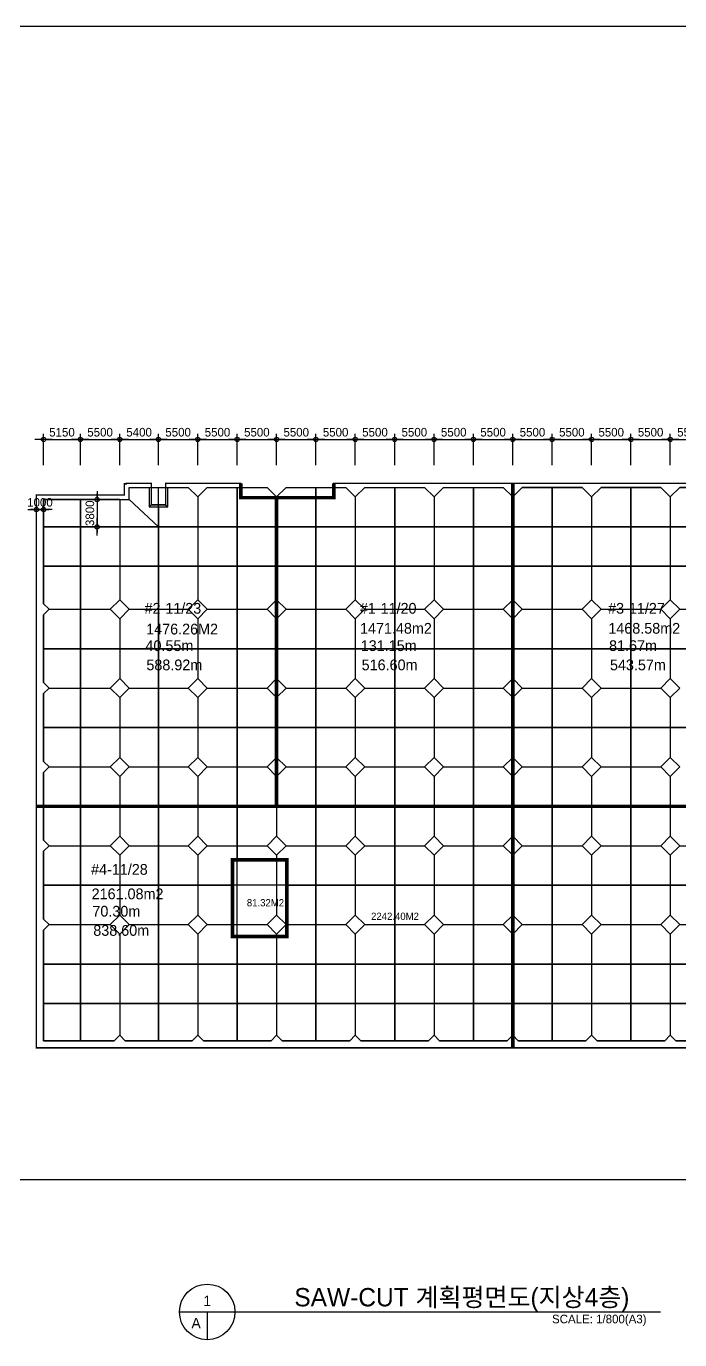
# Model space of a CAD drawing. Header units: millimetres. Extents: x -869187 to 1405794, y -1345622 to 197746.
# Drawn here: x 102765 to 194054, y -907139 to -723854 of the extents above; entities that cross this region are included whole.
import ezdxf
from ezdxf.enums import TextEntityAlignment as Align

# ---------------------------------------------------------------- set-up
doc = ezdxf.new("R2010")
doc.units = ezdxf.units.MM
doc.header["$LTSCALE"] = 1000
doc.header["$MEASUREMENT"] = 0
doc.header["$PDSIZE"] = -10
doc.layers.get('0').update_dxf_attribs({"linetype": 'CONTINUOUS'})
doc.layers.get('Defpoints').update_dxf_attribs({"color": 171, "linetype": 'CONTINUOUS'})
for name, color, linetype in [('NDIM', 7, 'CONTINUOUS'), ('SAW-CUT', 6, 'CONTINUOUS'), ('SYM', 7, 'CONTINUOUS'), ('TEXT', 3, 'CONTINUOUS')]:
    doc.layers.add(name, color=color, linetype=linetype)
doc.styles.add('CGS', font='cgse', dxfattribs={"bigfont": 'cgs'})
doc.styles.add('나눔바른고딕', font='')
doc.styles.get('나눔바른고딕').set_extended_font_data('나눔바른고딕')
doc.dimstyles.new('NDIM 1200', dxfattribs={"dimscale": 500, "dimtxt": 3, "dimasz": 1, "dimexe": 2, "dimexo": 2, "dimgap": 1, "dimtad": 1, "dimdec": 0, "dimdsep": 46, "dimtxsty": 'CGS', "dimblk": 'DOT0', "dimcen": 1, "dimdle": 8, "dimclrd": 2, "dimclre": 2, "dimclrt": 2, "dimadec": 0, "dimazin": 0, "dimtfac": 1, "dimtdec": 0, "dimtix": 1, "dimtmove": 2, "dimatfit": 3, "dimldrblk": 'DOT0', "dimfxl": 1, "dimtolj": 1, "dimtzin": 0, "dimlwd": -1, "dimlwe": -1, "dimarcsym": 0})

# ---------------------------------------------------------------- blocks, each defined once
blk = doc.blocks.new('DOT0')
blk.add_line((-3, 0), (3, 0))
at = {"color": 6}
blk.add_circle((0, 0), 0.75, dxfattribs=at)
blk = doc.blocks.new('*D24')
at = {"layer": 'Defpoints', "color": 0, "ltscale": 0.4, "transparency": 16777216}
for p in [(110330, -781509), (105180, -785909), (110330, -785909)]:
    blk.add_point(p, dxfattribs=at)
at = {"layer": 'NDIM', "ltscale": 0.4, "transparency": 16777216}
for p, q in [((105180, -785109), (105180, -780709)), ((110330, -785109), (110330, -780709)), ((105580, -781509), (109930, -781509))]:
    blk.add_line(p, q, dxfattribs=at)
at = {"layer": 'NDIM', "ltscale": 0.4, "transparency": 16777216, "xscale": 400, "yscale": 400, "zscale": 400, "rotation": 180}
blk.add_blockref('DOT0', (105180, -781509), dxfattribs=at)
at = {"layer": 'NDIM', "ltscale": 0.4, "transparency": 16777216, "xscale": 400, "yscale": 400, "zscale": 400}
blk.add_blockref('DOT0', (110330, -781509), dxfattribs=at)
at = {"layer": 'NDIM', "ltscale": 0.4, "transparency": 16777216, "insert": (107755, -780509), "char_height": 1200, "attachment_point": 5, "style": 'CGS'}
blk.add_mtext('\\A1;5150', dxfattribs=at)
blk = doc.blocks.new('*D25')
at = {"layer": 'Defpoints', "color": 0, "ltscale": 0.4, "transparency": 16777216}
for p in [(115830, -781509), (110330, -785909), (115830, -785909)]:
    blk.add_point(p, dxfattribs=at)
at = {"layer": 'NDIM', "ltscale": 0.4, "transparency": 16777216}
for p, q in [((110330, -785109), (110330, -780709)), ((115830, -785109), (115830, -780709)), ((110730, -781509), (115430, -781509))]:
    blk.add_line(p, q, dxfattribs=at)
at = {"layer": 'NDIM', "ltscale": 0.4, "transparency": 16777216, "xscale": 400, "yscale": 400, "zscale": 400, "rotation": 180}
blk.add_blockref('DOT0', (110330, -781509), dxfattribs=at)
at = {"layer": 'NDIM', "ltscale": 0.4, "transparency": 16777216, "xscale": 400, "yscale": 400, "zscale": 400}
blk.add_blockref('DOT0', (115830, -781509), dxfattribs=at)
at = {"layer": 'NDIM', "ltscale": 0.4, "transparency": 16777216, "insert": (113080, -780509), "char_height": 1200, "attachment_point": 5, "style": 'CGS'}
blk.add_mtext('\\A1;5500', dxfattribs=at)
blk = doc.blocks.new('*D26')
at = {"layer": 'Defpoints', "color": 0, "ltscale": 0.4, "transparency": 16777216}
for p in [(126730, -781509), (121230, -785909), (126730, -785909)]:
    blk.add_point(p, dxfattribs=at)
at = {"layer": 'NDIM', "ltscale": 0.4, "transparency": 16777216}
for p, q in [((121230, -785109), (121230, -780709)), ((126730, -785109), (126730, -780709)), ((121630, -781509), (126330, -781509))]:
    blk.add_line(p, q, dxfattribs=at)
at = {"layer": 'NDIM', "ltscale": 0.4, "transparency": 16777216, "xscale": 400, "yscale": 400, "zscale": 400, "rotation": 180}
blk.add_blockref('DOT0', (121230, -781509), dxfattribs=at)
at = {"layer": 'NDIM', "ltscale": 0.4, "transparency": 16777216, "xscale": 400, "yscale": 400, "zscale": 400}
blk.add_blockref('DOT0', (126730, -781509), dxfattribs=at)
at = {"layer": 'NDIM', "ltscale": 0.4, "transparency": 16777216, "insert": (123980, -780509), "char_height": 1200, "attachment_point": 5, "style": 'CGS'}
blk.add_mtext('\\A1;5500', dxfattribs=at)
blk = doc.blocks.new('*D27')
at = {"layer": 'Defpoints', "color": 0, "ltscale": 0.4, "transparency": 16777216}
for p in [(121230, -781509), (115830, -785909), (121230, -785909)]:
    blk.add_point(p, dxfattribs=at)
at = {"layer": 'NDIM', "ltscale": 0.4, "transparency": 16777216}
for p, q in [((115830, -785109), (115830, -780709)), ((121230, -785109), (121230, -780709)), ((116230, -781509), (120830, -781509))]:
    blk.add_line(p, q, dxfattribs=at)
at = {"layer": 'NDIM', "ltscale": 0.4, "transparency": 16777216, "xscale": 400, "yscale": 400, "zscale": 400, "rotation": 180}
blk.add_blockref('DOT0', (115830, -781509), dxfattribs=at)
at = {"layer": 'NDIM', "ltscale": 0.4, "transparency": 16777216, "xscale": 400, "yscale": 400, "zscale": 400}
blk.add_blockref('DOT0', (121230, -781509), dxfattribs=at)
at = {"layer": 'NDIM', "ltscale": 0.4, "transparency": 16777216, "insert": (118530, -780509), "char_height": 1200, "attachment_point": 5, "style": 'CGS'}
blk.add_mtext('\\A1;5400', dxfattribs=at)
blk = doc.blocks.new('*D28')
at = {"layer": 'Defpoints', "color": 0, "ltscale": 0.4, "transparency": 16777216}
for p in [(132230, -781509), (126730, -785909), (132230, -785909)]:
    blk.add_point(p, dxfattribs=at)
at = {"layer": 'NDIM', "ltscale": 0.4, "transparency": 16777216}
for p, q in [((126730, -785109), (126730, -780709)), ((132230, -785109), (132230, -780709)), ((127130, -781509), (131830, -781509))]:
    blk.add_line(p, q, dxfattribs=at)
at = {"layer": 'NDIM', "ltscale": 0.4, "transparency": 16777216, "xscale": 400, "yscale": 400, "zscale": 400, "rotation": 180}
blk.add_blockref('DOT0', (126730, -781509), dxfattribs=at)
at = {"layer": 'NDIM', "ltscale": 0.4, "transparency": 16777216, "xscale": 400, "yscale": 400, "zscale": 400}
blk.add_blockref('DOT0', (132230, -781509), dxfattribs=at)
at = {"layer": 'NDIM', "ltscale": 0.4, "transparency": 16777216, "insert": (129480, -780509), "char_height": 1200, "attachment_point": 5, "style": 'CGS'}
blk.add_mtext('\\A1;5500', dxfattribs=at)
blk = doc.blocks.new('*D29')
at = {"layer": 'Defpoints', "color": 0, "ltscale": 0.4, "transparency": 16777216}
for p in [(137730, -781509), (132230, -785909), (137730, -785909)]:
    blk.add_point(p, dxfattribs=at)
at = {"layer": 'NDIM', "ltscale": 0.4, "transparency": 16777216}
for p, q in [((132230, -785109), (132230, -780709)), ((137730, -785109), (137730, -780709)), ((132630, -781509), (137330, -781509))]:
    blk.add_line(p, q, dxfattribs=at)
at = {"layer": 'NDIM', "ltscale": 0.4, "transparency": 16777216, "xscale": 400, "yscale": 400, "zscale": 400, "rotation": 180}
blk.add_blockref('DOT0', (132230, -781509), dxfattribs=at)
at = {"layer": 'NDIM', "ltscale": 0.4, "transparency": 16777216, "xscale": 400, "yscale": 400, "zscale": 400}
blk.add_blockref('DOT0', (137730, -781509), dxfattribs=at)
at = {"layer": 'NDIM', "ltscale": 0.4, "transparency": 16777216, "insert": (134980, -780509), "char_height": 1200, "attachment_point": 5, "style": 'CGS'}
blk.add_mtext('\\A1;5500', dxfattribs=at)
blk = doc.blocks.new('*D30')
at = {"layer": 'Defpoints', "color": 0, "ltscale": 0.4, "transparency": 16777216}
for p in [(143230, -781509), (137730, -785909), (143230, -785909)]:
    blk.add_point(p, dxfattribs=at)
at = {"layer": 'NDIM', "ltscale": 0.4, "transparency": 16777216}
for p, q in [((137730, -785109), (137730, -780709)), ((143230, -785109), (143230, -780709)), ((138130, -781509), (142830, -781509))]:
    blk.add_line(p, q, dxfattribs=at)
at = {"layer": 'NDIM', "ltscale": 0.4, "transparency": 16777216, "xscale": 400, "yscale": 400, "zscale": 400, "rotation": 180}
blk.add_blockref('DOT0', (137730, -781509), dxfattribs=at)
at = {"layer": 'NDIM', "ltscale": 0.4, "transparency": 16777216, "xscale": 400, "yscale": 400, "zscale": 400}
blk.add_blockref('DOT0', (143230, -781509), dxfattribs=at)
at = {"layer": 'NDIM', "ltscale": 0.4, "transparency": 16777216, "insert": (140480, -780509), "char_height": 1200, "attachment_point": 5, "style": 'CGS'}
blk.add_mtext('\\A1;5500', dxfattribs=at)
blk = doc.blocks.new('*D31')
at = {"layer": 'Defpoints', "color": 0, "ltscale": 0.4, "transparency": 16777216}
for p in [(148730, -781509), (143230, -785909), (148730, -785909)]:
    blk.add_point(p, dxfattribs=at)
at = {"layer": 'NDIM', "ltscale": 0.4, "transparency": 16777216}
for p, q in [((143230, -785109), (143230, -780709)), ((148730, -785109), (148730, -780709)), ((143630, -781509), (148330, -781509))]:
    blk.add_line(p, q, dxfattribs=at)
at = {"layer": 'NDIM', "ltscale": 0.4, "transparency": 16777216, "xscale": 400, "yscale": 400, "zscale": 400, "rotation": 180}
blk.add_blockref('DOT0', (143230, -781509), dxfattribs=at)
at = {"layer": 'NDIM', "ltscale": 0.4, "transparency": 16777216, "xscale": 400, "yscale": 400, "zscale": 400}
blk.add_blockref('DOT0', (148730, -781509), dxfattribs=at)
at = {"layer": 'NDIM', "ltscale": 0.4, "transparency": 16777216, "insert": (145980, -780509), "char_height": 1200, "attachment_point": 5, "style": 'CGS'}
blk.add_mtext('\\A1;5500', dxfattribs=at)
blk = doc.blocks.new('*D32')
at = {"layer": 'Defpoints', "color": 0, "ltscale": 0.4, "transparency": 16777216}
for p in [(154230, -781509), (148730, -785909), (154230, -785909)]:
    blk.add_point(p, dxfattribs=at)
at = {"layer": 'NDIM', "ltscale": 0.4, "transparency": 16777216}
for p, q in [((148730, -785109), (148730, -780709)), ((154230, -785109), (154230, -780709)), ((149130, -781509), (153830, -781509))]:
    blk.add_line(p, q, dxfattribs=at)
at = {"layer": 'NDIM', "ltscale": 0.4, "transparency": 16777216, "xscale": 400, "yscale": 400, "zscale": 400, "rotation": 180}
blk.add_blockref('DOT0', (148730, -781509), dxfattribs=at)
at = {"layer": 'NDIM', "ltscale": 0.4, "transparency": 16777216, "xscale": 400, "yscale": 400, "zscale": 400}
blk.add_blockref('DOT0', (154230, -781509), dxfattribs=at)
at = {"layer": 'NDIM', "ltscale": 0.4, "transparency": 16777216, "insert": (151480, -780509), "char_height": 1200, "attachment_point": 5, "style": 'CGS'}
blk.add_mtext('\\A1;5500', dxfattribs=at)
blk = doc.blocks.new('*D33')
at = {"layer": 'Defpoints', "color": 0, "ltscale": 0.4, "transparency": 16777216}
for p in [(159730, -781509), (154230, -785909), (159730, -785909)]:
    blk.add_point(p, dxfattribs=at)
at = {"layer": 'NDIM', "ltscale": 0.4, "transparency": 16777216}
for p, q in [((154230, -785109), (154230, -780709)), ((159730, -785109), (159730, -780709)), ((154630, -781509), (159330, -781509))]:
    blk.add_line(p, q, dxfattribs=at)
at = {"layer": 'NDIM', "ltscale": 0.4, "transparency": 16777216, "xscale": 400, "yscale": 400, "zscale": 400, "rotation": 180}
blk.add_blockref('DOT0', (154230, -781509), dxfattribs=at)
at = {"layer": 'NDIM', "ltscale": 0.4, "transparency": 16777216, "xscale": 400, "yscale": 400, "zscale": 400}
blk.add_blockref('DOT0', (159730, -781509), dxfattribs=at)
at = {"layer": 'NDIM', "ltscale": 0.4, "transparency": 16777216, "insert": (156980, -780509), "char_height": 1200, "attachment_point": 5, "style": 'CGS'}
blk.add_mtext('\\A1;5500', dxfattribs=at)
blk = doc.blocks.new('*D34')
at = {"layer": 'Defpoints', "color": 0, "ltscale": 0.4, "transparency": 16777216}
for p in [(165230, -781509), (159730, -785909), (165230, -785909)]:
    blk.add_point(p, dxfattribs=at)
at = {"layer": 'NDIM', "ltscale": 0.4, "transparency": 16777216}
for p, q in [((159730, -785109), (159730, -780709)), ((165230, -785109), (165230, -780709)), ((160130, -781509), (164830, -781509))]:
    blk.add_line(p, q, dxfattribs=at)
at = {"layer": 'NDIM', "ltscale": 0.4, "transparency": 16777216, "xscale": 400, "yscale": 400, "zscale": 400, "rotation": 180}
blk.add_blockref('DOT0', (159730, -781509), dxfattribs=at)
at = {"layer": 'NDIM', "ltscale": 0.4, "transparency": 16777216, "xscale": 400, "yscale": 400, "zscale": 400}
blk.add_blockref('DOT0', (165230, -781509), dxfattribs=at)
at = {"layer": 'NDIM', "ltscale": 0.4, "transparency": 16777216, "insert": (162480, -780509), "char_height": 1200, "attachment_point": 5, "style": 'CGS'}
blk.add_mtext('\\A1;5500', dxfattribs=at)
blk = doc.blocks.new('*D35')
at = {"layer": 'Defpoints', "color": 0, "ltscale": 0.4, "transparency": 16777216}
for p in [(170730, -781509), (165230, -785909), (170730, -785909)]:
    blk.add_point(p, dxfattribs=at)
at = {"layer": 'NDIM', "ltscale": 0.4, "transparency": 16777216}
for p, q in [((165230, -785109), (165230, -780709)), ((170730, -785109), (170730, -780709)), ((165630, -781509), (170330, -781509))]:
    blk.add_line(p, q, dxfattribs=at)
at = {"layer": 'NDIM', "ltscale": 0.4, "transparency": 16777216, "xscale": 400, "yscale": 400, "zscale": 400, "rotation": 180}
blk.add_blockref('DOT0', (165230, -781509), dxfattribs=at)
at = {"layer": 'NDIM', "ltscale": 0.4, "transparency": 16777216, "xscale": 400, "yscale": 400, "zscale": 400}
blk.add_blockref('DOT0', (170730, -781509), dxfattribs=at)
at = {"layer": 'NDIM', "ltscale": 0.4, "transparency": 16777216, "insert": (167980, -780509), "char_height": 1200, "attachment_point": 5, "style": 'CGS'}
blk.add_mtext('\\A1;5500', dxfattribs=at)
blk = doc.blocks.new('*D36')
at = {"layer": 'Defpoints', "color": 0, "ltscale": 0.4, "transparency": 16777216}
for p in [(176230, -781509), (170730, -785909), (176230, -785909)]:
    blk.add_point(p, dxfattribs=at)
at = {"layer": 'NDIM', "ltscale": 0.4, "transparency": 16777216}
for p, q in [((170730, -785109), (170730, -780709)), ((176230, -785109), (176230, -780709)), ((171130, -781509), (175830, -781509))]:
    blk.add_line(p, q, dxfattribs=at)
at = {"layer": 'NDIM', "ltscale": 0.4, "transparency": 16777216, "xscale": 400, "yscale": 400, "zscale": 400, "rotation": 180}
blk.add_blockref('DOT0', (170730, -781509), dxfattribs=at)
at = {"layer": 'NDIM', "ltscale": 0.4, "transparency": 16777216, "xscale": 400, "yscale": 400, "zscale": 400}
blk.add_blockref('DOT0', (176230, -781509), dxfattribs=at)
at = {"layer": 'NDIM', "ltscale": 0.4, "transparency": 16777216, "insert": (173480, -780509), "char_height": 1200, "attachment_point": 5, "style": 'CGS'}
blk.add_mtext('\\A1;5500', dxfattribs=at)
blk = doc.blocks.new('*D37')
at = {"layer": 'Defpoints', "color": 0, "ltscale": 0.4, "transparency": 16777216}
for p in [(181730, -781509), (176230, -785909), (181730, -785909)]:
    blk.add_point(p, dxfattribs=at)
at = {"layer": 'NDIM', "ltscale": 0.4, "transparency": 16777216}
for p, q in [((176230, -785109), (176230, -780709)), ((181730, -785109), (181730, -780709)), ((176630, -781509), (181330, -781509))]:
    blk.add_line(p, q, dxfattribs=at)
at = {"layer": 'NDIM', "ltscale": 0.4, "transparency": 16777216, "xscale": 400, "yscale": 400, "zscale": 400, "rotation": 180}
blk.add_blockref('DOT0', (176230, -781509), dxfattribs=at)
at = {"layer": 'NDIM', "ltscale": 0.4, "transparency": 16777216, "xscale": 400, "yscale": 400, "zscale": 400}
blk.add_blockref('DOT0', (181730, -781509), dxfattribs=at)
at = {"layer": 'NDIM', "ltscale": 0.4, "transparency": 16777216, "insert": (178980, -780509), "char_height": 1200, "attachment_point": 5, "style": 'CGS'}
blk.add_mtext('\\A1;5500', dxfattribs=at)
blk = doc.blocks.new('*D38')
at = {"layer": 'Defpoints', "color": 0, "ltscale": 0.4, "transparency": 16777216}
for p in [(187230, -781509), (181730, -785909), (187230, -785909)]:
    blk.add_point(p, dxfattribs=at)
at = {"layer": 'NDIM', "ltscale": 0.4, "transparency": 16777216}
for p, q in [((181730, -785109), (181730, -780709)), ((187230, -785109), (187230, -780709)), ((182130, -781509), (186830, -781509))]:
    blk.add_line(p, q, dxfattribs=at)
at = {"layer": 'NDIM', "ltscale": 0.4, "transparency": 16777216, "xscale": 400, "yscale": 400, "zscale": 400, "rotation": 180}
blk.add_blockref('DOT0', (181730, -781509), dxfattribs=at)
at = {"layer": 'NDIM', "ltscale": 0.4, "transparency": 16777216, "xscale": 400, "yscale": 400, "zscale": 400}
blk.add_blockref('DOT0', (187230, -781509), dxfattribs=at)
at = {"layer": 'NDIM', "ltscale": 0.4, "transparency": 16777216, "insert": (184480, -780509), "char_height": 1200, "attachment_point": 5, "style": 'CGS'}
blk.add_mtext('\\A1;5500', dxfattribs=at)
blk = doc.blocks.new('*D39')
at = {"layer": 'Defpoints', "color": 0, "ltscale": 0.4, "transparency": 16777216}
for p in [(192730, -781509), (187230, -785909), (192730, -785909)]:
    blk.add_point(p, dxfattribs=at)
at = {"layer": 'NDIM', "ltscale": 0.4, "transparency": 16777216}
for p, q in [((187230, -785109), (187230, -780709)), ((192730, -785109), (192730, -780709)), ((187630, -781509), (192330, -781509))]:
    blk.add_line(p, q, dxfattribs=at)
at = {"layer": 'NDIM', "ltscale": 0.4, "transparency": 16777216, "xscale": 400, "yscale": 400, "zscale": 400, "rotation": 180}
blk.add_blockref('DOT0', (187230, -781509), dxfattribs=at)
at = {"layer": 'NDIM', "ltscale": 0.4, "transparency": 16777216, "xscale": 400, "yscale": 400, "zscale": 400}
blk.add_blockref('DOT0', (192730, -781509), dxfattribs=at)
at = {"layer": 'NDIM', "ltscale": 0.4, "transparency": 16777216, "insert": (189980, -780509), "char_height": 1200, "attachment_point": 5, "style": 'CGS'}
blk.add_mtext('\\A1;5500', dxfattribs=at)
blk = doc.blocks.new('*D40')
at = {"layer": 'Defpoints', "color": 0, "ltscale": 0.4, "transparency": 16777216}
for p in [(198230, -781509), (192730, -785909), (198230, -785909)]:
    blk.add_point(p, dxfattribs=at)
at = {"layer": 'NDIM', "ltscale": 0.4, "transparency": 16777216}
for p, q in [((192730, -785109), (192730, -780709)), ((198230, -785109), (198230, -780709)), ((193130, -781509), (197830, -781509))]:
    blk.add_line(p, q, dxfattribs=at)
at = {"layer": 'NDIM', "ltscale": 0.4, "transparency": 16777216, "xscale": 400, "yscale": 400, "zscale": 400, "rotation": 180}
blk.add_blockref('DOT0', (192730, -781509), dxfattribs=at)
at = {"layer": 'NDIM', "ltscale": 0.4, "transparency": 16777216, "xscale": 400, "yscale": 400, "zscale": 400}
blk.add_blockref('DOT0', (198230, -781509), dxfattribs=at)
at = {"layer": 'NDIM', "ltscale": 0.4, "transparency": 16777216, "insert": (195480, -780509), "char_height": 1200, "attachment_point": 5, "style": 'CGS'}
blk.add_mtext('\\A1;5500', dxfattribs=at)
blk = doc.blocks.new('*D324')
at = {"layer": 'Defpoints', "color": 0, "ltscale": 0.4, "transparency": 16777216}
for p in [(105180, -791292), (104180, -792892), (105180, -792892)]:
    blk.add_point(p, dxfattribs=at)
at = {"layer": 'NDIM', "ltscale": 0.4, "transparency": 16777216}
for p, q in [((103780, -791292), (103380, -791292)), ((104180, -792092), (104180, -790492)), ((104180, -791292), (105180, -791292)), ((105180, -792092), (105180, -790492)), ((105580, -791292), (105980, -791292))]:
    blk.add_line(p, q, dxfattribs=at)
at = {"layer": 'NDIM', "ltscale": 0.4, "transparency": 16777216, "xscale": 400, "yscale": 400, "zscale": 400}
blk.add_blockref('DOT0', (104180, -791292), dxfattribs=at)
at = {"layer": 'NDIM', "ltscale": 0.4, "transparency": 16777216, "xscale": 400, "yscale": 400, "zscale": 400, "rotation": 180}
blk.add_blockref('DOT0', (105180, -791292), dxfattribs=at)
at = {"layer": 'NDIM', "ltscale": 0.4, "transparency": 16777216, "insert": (104680, -790292), "char_height": 1200, "attachment_point": 5, "style": 'CGS'}
blk.add_mtext('\\A1;1000', dxfattribs=at)
blk = doc.blocks.new('*D349')
at = {"layer": 'Defpoints', "color": 0, "ltscale": 0.4, "transparency": 16777216}
for p in [(114261, -789909), (112661, -793709), (114261, -793709)]:
    blk.add_point(p, dxfattribs=at)
at = {"layer": 'NDIM', "ltscale": 0.4, "transparency": 16777216}
for p, q in [((113461, -789909), (111861, -789909)), ((112661, -789509), (112661, -789109)), ((112661, -789909), (112661, -793709)), ((113461, -793709), (111861, -793709)), ((112661, -794109), (112661, -794509))]:
    blk.add_line(p, q, dxfattribs=at)
at = {"layer": 'NDIM', "ltscale": 0.4, "transparency": 16777216, "xscale": 400, "yscale": 400, "zscale": 400}
for p, rotation in [((112661, -789909), 270), ((112661, -793709), 90)]:
    blk.add_blockref('DOT0', p, dxfattribs=dict(at, rotation=rotation))
at = {"layer": 'NDIM', "ltscale": 0.4, "transparency": 16777216, "insert": (111661, -791809), "char_height": 1200, "attachment_point": 5, "rotation": 90, "style": 'CGS'}
blk.add_mtext('\\A1;3800', dxfattribs=at)

msp = doc.modelspace()

# ---------------------------------------------------------------- linework, layer by layer
at = {"color": 2, "ltscale": 10000, "const_width": 200}
for points in [[(104180.1, -789259.5), (104180.1, -832709.5), (137730.1, -832709.5), (137730.1, -789634.5), (132730.1, -789634.5), (132730.1, -787634.5), (122230.1, -787634.5), (122230.1, -790634.5), (120230.1, -790634.5), (120230.1, -787634.5), (116742.6, -787634.5), (116742.6, -787709.5), (116480.1, -787709.5), (116480.1, -789259.5), (104180.1, -789259.5)], [(137730.1, -789634.5), (137730.1, -832709.5), (170730.1, -832709.5), (170730.1, -787634.5), (145730.1, -787634.5), (145730.1, -789634.5), (137730.1, -789634.5), (137730.1, -789634.5)], [(203730.1, -787634.5), (203730.1, -818509.5), (201930.1, -818509.5), (201930.1, -829009.5), (203730.1, -829009.5), (203730.1, -832709.5), (170730.1, -832709.5), (170730.1, -787634.5), (203730.1, -787634.5)], [(104180.1, -832709.5), (104180.1, -866409.5), (170730.1, -866409.5), (170730.1, -832719.4), (104180.1, -832709.5)], [(170730.1, -832719.4), (170730.1, -866409.5), (225730.1, -866409.5), (225730.1, -832709.5), (170730.1, -832719.4), (170730.1, -866409.5)], [(131580.1, -840159.5), (131580.1, -850859.5), (139180.1, -850859.5), (139180.1, -840159.5), (131580.1, -840159.5)]]:
    msp.add_lwpolyline(points, dxfattribs=at)
at = {"color": 1, "ltscale": 10000, "const_width": 500}
for points in [[(137730.1, -789634.5), (132730.1, -789634.5), (132730.1, -787634.5)], [(137730.1, -789634.5), (137730.1, -832709.5), (170730.1, -832709.5), (170730.1, -787634.5)], [(137730.1, -789634.5), (145730.1, -789634.5), (145730.1, -787634.5)], [(170730.1, -832709.5), (203730.1, -832709.5), (203730.1, -829009.5), (201930.1, -829009.5), (201930.1, -818509.5), (203730.1, -818509.5), (203730.1, -816509.5), (203730.1, -787634.5)], [(137730.1, -832709.5), (104180.1, -832709.5)], [(170730.1, -832709.5), (170730.1, -866409.5)], [(131580.1, -840159.5), (131580.1, -850859.5), (139180.1, -850859.5), (139180.1, -840159.5), (131580.1, -840159.5)]]:
    msp.add_lwpolyline(points, dxfattribs=at)
at = {"color": 114, "ltscale": 10000, "true_color": 0x139b48}
for points in [[(105180.1, -832709.5), (105180.1, -827983.7), (105954.4, -827209.5), (105180.1, -826435.2), (105180.1, -816983.7), (105954.4, -816209.5), (105180.1, -815435.2), (105180.1, -805983.7), (105954.4, -805209.5), (105180.1, -804435.2), (105180.1, -789909.5), (117154.4, -789909.5), (117154.4, -788209.5), (119930.1, -788209.5), (119930.1, -790934.5), (122530.1, -790934.5), (122530.1, -788209.5), (125405.8, -788209.5), (126730.1, -789533.7), (128054.4, -788209.5), (136405.8, -788209.5), (137730.1, -789533.7), (137730.1, -803885.2), (136405.8, -805209.5), (137730.1, -806533.7), (137730.1, -814885.2), (136405.8, -816209.5), (137730.1, -817533.7), (137730.1, -825885.2), (136405.8, -827209.5), (137730.1, -828533.7), (137730.1, -832709.5)], [(110330.1, -789909.5), (110330.1, -832709.5)], [(115830.1, -789909.5), (115830.1, -803885.2)], [(117154.4, -789909.5), (121230.1, -793709.5)], [(126730.1, -789533.7), (126730.1, -803885.2)], [(132230.1, -788209.5), (132230.1, -832709.5)], [(137730.1, -789533.7), (139054.4, -788209.5), (147405.8, -788209.5), (148730.1, -789533.7), (150054.4, -788209.5), (158405.8, -788209.5), (159730.1, -789533.7), (161054.4, -788209.5), (169405.8, -788209.5), (170730.1, -789533.7)], [(143230.1, -788209.5), (143230.1, -832709.5)], [(148730.1, -789533.7), (148730.1, -803885.2)], [(154230.1, -788209.5), (154230.1, -832709.5)], [(159730.1, -789533.7), (159730.1, -803885.2)], [(165230.1, -788209.5), (165230.1, -832709.5)], [(203730.1, -789533.7), (202405.8, -788209.5), (194054.4, -788209.5), (192730.1, -789533.7), (191405.8, -788209.5), (183054.4, -788209.5), (181730.1, -789533.7), (180405.8, -788209.5), (172054.4, -788209.5), (170730.1, -789533.7), (170730.1, -803885.2), (172054.4, -805209.5), (170730.1, -806533.7), (170730.1, -814885.2), (172054.4, -816209.5), (170730.1, -817533.7), (170730.1, -825885.2), (172054.4, -827209.5), (170730.1, -828533.7), (170730.1, -832709.5)], [(176230.1, -788209.5), (176230.1, -832709.5)], [(181730.1, -789533.7), (181730.1, -803885.2)], [(187230.1, -788209.5), (187230.1, -832709.5)], [(192730.1, -789533.7), (192730.1, -803885.2)], [(120230.1, -790634.5), (119930.1, -790934.5)], [(121230.1, -790934.5), (121230.1, -832709.5)], [(122230.1, -790634.5), (122530.1, -790934.5)], [(105182, -793709.5), (137730.1, -793709.5)], [(137730.1, -793709.5), (170730.1, -793709.5)], [(170730.1, -793709.5), (203730.1, -793709.5)], [(105180.1, -799209.5), (137730.1, -799209.5)], [(137730.1, -799209.5), (170730.1, -799209.5)], [(170730.1, -799209.5), (203730.1, -799209.5)], [(115830.1, -803885.2), (114505.8, -805209.5), (115830.1, -806533.7), (117154.4, -805209.5), (115830.1, -803885.2)], [(126730.1, -803885.2), (125405.8, -805209.5), (126730.1, -806533.7), (128054.4, -805209.5), (126730.1, -803885.2)], [(137730.1, -803885.2), (139054.4, -805209.5), (137730.1, -806533.7)], [(148730.1, -803885.2), (147405.8, -805209.5), (148730.1, -806533.7), (150054.4, -805209.5), (148730.1, -803885.2)], [(159730.1, -803885.2), (158405.8, -805209.5), (159730.1, -806533.7), (161054.4, -805209.5), (159730.1, -803885.2)], [(170730.1, -803885.2), (169405.8, -805209.5), (170730.1, -806533.7)], [(181730.1, -803885.2), (180405.8, -805209.5), (181730.1, -806533.7), (183054.4, -805209.5), (181730.1, -803885.2)], [(192730.1, -803885.2), (191405.8, -805209.5), (192730.1, -806533.7), (194054.4, -805209.5), (192730.1, -803885.2)], [(105954.4, -805209.5), (114505.8, -805209.5)], [(117154.4, -805209.5), (125505.8, -805209.5)], [(128054.4, -805209.5), (136405.8, -805209.5)], [(139054.4, -805209.5), (147405.8, -805209.5)], [(150054.4, -805209.5), (158405.8, -805209.5)], [(161054.4, -805209.5), (169405.8, -805209.5)], [(172054.4, -805209.5), (180405.8, -805209.5)], [(183054.4, -805209.5), (191405.8, -805209.5)], [(194054.4, -805209.5), (202405.8, -805209.5)], [(115830.1, -806533.7), (115830.1, -814885.2)], [(126730.1, -806533.7), (126730.1, -814885.2)], [(148730.1, -806533.7), (148730.1, -814885.2)], [(159730.1, -806533.7), (159730.1, -814885.2)], [(181730.1, -806533.7), (181730.1, -814885.2)], [(192730.1, -806533.7), (192730.1, -814885.2)], [(105182, -810709.5), (137730.1, -810709.5)], [(137730.1, -810709.5), (170730.1, -810709.5)], [(170730.1, -810709.5), (203730.1, -810709.5)], [(115830.1, -814885.2), (114505.8, -816209.5), (115830.1, -817533.7), (117154.4, -816209.5), (115830.1, -814885.2)], [(126730.1, -814885.2), (125405.8, -816209.5), (126730.1, -817533.7), (128054.4, -816209.5), (126730.1, -814885.2)], [(137730.1, -814885.2), (139054.4, -816209.5), (137730.1, -817533.7)], [(148730.1, -814885.2), (147405.8, -816209.5), (148730.1, -817533.7), (150054.4, -816209.5), (148730.1, -814885.2)], [(159730.1, -814885.2), (158405.8, -816209.5), (159730.1, -817533.7), (161054.4, -816209.5), (159730.1, -814885.2)], [(170730.1, -814885.2), (169405.8, -816209.5), (170730.1, -817533.7)], [(181730.1, -814885.2), (180405.8, -816209.5), (181730.1, -817533.7), (183054.4, -816209.5), (181730.1, -814885.2)], [(192730.1, -814885.2), (191405.8, -816209.5), (192730.1, -817533.7), (194054.4, -816209.5), (192730.1, -814885.2)], [(105954.4, -816209.5), (114505.8, -816209.5)], [(117054.4, -816209.5), (125405.8, -816209.5)], [(128054.4, -816209.5), (136405.8, -816209.5)], [(139054.4, -816209.5), (147405.8, -816209.5)], [(150054.4, -816209.5), (158405.8, -816209.5)], [(161054.4, -816209.5), (169405.8, -816209.5)], [(172054.4, -816209.5), (180405.8, -816209.5)], [(183054.4, -816209.5), (191405.8, -816209.5)], [(115830.1, -817533.7), (115830.1, -825885.2)], [(126730.1, -817533.7), (126730.1, -825885.2)], [(148730.1, -817533.7), (148730.1, -825885.2)], [(159730.1, -817533.7), (159730.1, -825885.2)], [(181730.1, -817533.7), (181730.1, -825885.2)], [(192730.1, -817533.7), (192730.1, -825885.2)], [(105182, -821709.5), (137730.1, -821709.5)], [(137730.1, -821709.5), (170730.1, -821709.5)], [(170730.1, -821709.5), (201930.1, -821709.5)], [(115830.1, -825885.2), (114505.8, -827209.5), (115830.1, -828533.7), (117154.4, -827209.5), (115830.1, -825885.2)], [(126730.1, -825885.2), (125405.8, -827209.5), (126730.1, -828533.7), (128054.4, -827209.5), (126730.1, -825885.2)], [(137730.1, -825885.2), (139054.4, -827209.5), (137730.1, -828533.7)], [(148730.1, -825885.2), (147405.8, -827209.5), (148730.1, -828533.7), (150054.4, -827209.5), (148730.1, -825885.2)], [(159730.1, -825885.2), (158405.8, -827209.5), (159730.1, -828533.7), (161054.4, -827209.5), (159730.1, -825885.2)], [(170730.1, -825885.2), (169405.8, -827209.5), (170730.1, -828533.7)], [(181730.1, -825885.2), (180405.8, -827209.5), (181730.1, -828533.7), (183054.4, -827209.5), (181730.1, -825885.2)], [(192730.1, -825885.2), (191405.8, -827209.5), (192730.1, -828533.7), (194054.4, -827209.5), (192730.1, -825885.2)], [(105954.4, -827209.5), (114505.8, -827209.5)], [(117154.4, -827209.5), (125405.8, -827209.5)], [(128054.4, -827209.5), (136405.8, -827209.5)], [(139054.4, -827209.5), (147405.8, -827209.5)], [(150054.4, -827209.5), (158405.8, -827209.5)], [(161054.4, -827209.5), (169405.8, -827209.5)], [(172054.4, -827209.5), (180405.8, -827209.5)], [(183054.4, -827209.5), (191405.8, -827209.5)], [(115830.1, -828533.7), (115830.1, -832709.5)], [(126730.1, -828533.7), (126730.1, -832709.5)], [(148730.1, -828533.7), (148730.1, -832709.5)], [(159730.1, -828533.7), (159730.1, -832709.5)], [(181730.1, -828533.7), (181730.1, -832709.5)], [(192730.1, -828533.7), (192730.1, -832709.5)], [(170730.1, -864635.2), (169955.8, -865409.5), (160504.4, -865409.5), (159730.1, -864635.2), (158955.8, -865409.5), (149504.4, -865409.5), (148730.1, -864635.2), (147955.8, -865409.5), (138504.4, -865409.5), (137730.1, -864635.2), (136955.8, -865409.5), (127504.4, -865409.5), (126730.1, -864635.2), (125955.8, -865409.5), (116604.4, -865409.5), (115830.1, -864635.2), (115055.8, -865409.5), (105180.1, -865409.5), (105180.1, -849983.7), (105954.4, -849209.5), (105180.1, -848435.2), (105180.1, -838983.7), (105954.4, -838209.5), (105180.1, -837435.2), (105180.1, -832709.5), (170730.1, -832709.5)], [(110330.1, -832709.5), (110330.1, -865409.5)], [(115830.1, -832709.5), (115830.1, -836885.2)], [(121230.1, -832709.5), (121230.1, -865409.5)], [(126730.1, -832712.8), (126730.1, -836885.2)], [(132230.1, -832709.5), (132230.1, -840159.5)], [(137730.1, -832714.5), (137730.1, -836885.2)], [(143230.1, -832715.3), (143230.1, -865409.5)], [(148730.1, -832709.5), (148730.1, -836885.2)], [(154230.1, -832715.3), (154230.1, -865409.5)], [(159730.1, -832717.8), (159730.1, -836885.2)], [(165230.1, -832715.3), (165230.1, -865409.5)], [(225730.1, -864635.2), (224955.8, -865409.5), (215504.4, -865409.5), (214730.1, -864635.2), (213955.8, -865409.5), (204504.4, -865409.5), (203730.1, -864635.2), (202955.8, -865409.5), (193504.4, -865409.5), (192730.1, -864635.2), (191955.8, -865409.5), (182504.4, -865409.5), (181730.1, -864635.2), (180955.8, -865409.5), (171504.4, -865409.5), (170730.1, -864635.2), (170730.1, -850533.7), (172054.4, -849209.5), (170730.1, -847885.2), (170730.1, -839533.7), (172054.4, -838209.5), (170730.1, -836885.2), (170730.1, -832709.5), (225730.1, -832709.5)], [(176230.1, -832709.5), (176230.1, -865409.5)], [(181730.1, -832709.5), (181730.1, -836885.2)], [(187230.1, -832709.5), (187230.1, -865409.5)], [(192730.1, -832709.5), (192730.1, -836885.2)], [(115830.1, -836885.2), (114505.8, -838209.5), (115830.1, -839533.7), (117154.4, -838209.5), (115830.1, -836885.2)], [(126730.1, -836885.2), (125405.8, -838209.5), (126730.1, -839533.7), (128054.4, -838209.5), (126730.1, -836885.2)], [(137730.1, -836885.2), (136405.8, -838209.5), (137730.1, -839533.7), (139054.4, -838209.5), (137730.1, -836885.2)], [(148730.1, -836885.2), (147405.8, -838209.5), (148730.1, -839533.7), (150054.4, -838209.5), (148730.1, -836885.2)], [(159730.1, -836885.2), (158405.8, -838209.5), (159730.1, -839533.7), (161054.4, -838209.5), (159730.1, -836885.2)], [(170730.1, -836885.2), (169405.8, -838209.5), (170730.1, -839533.7)], [(181730.1, -836885.2), (180405.8, -838209.5), (181730.1, -839533.7), (183054.4, -838209.5), (181730.1, -836885.2)], [(192730.1, -836885.2), (191405.8, -838209.5), (192730.1, -839533.7), (194054.4, -838209.5), (192730.1, -836885.2)], [(105954.4, -838209.5), (114505.8, -838209.5)], [(117152.7, -838211.1), (125405.8, -838211.1)], [(128054.4, -838209.5), (136405.8, -838208.6)], [(139054.4, -838209.5), (147405.8, -838209.5)], [(150054.4, -838209.5), (158405.8, -838209.5)], [(161054.4, -838209.5), (169405.8, -838209.5)], [(172054.4, -838209.5), (180405.8, -838209.5)], [(183054.4, -838209.5), (191405.8, -838209.5)], [(194054.4, -838209.5), (202405.8, -838209.5)], [(115830.1, -839533.7), (115830.1, -847885.2)], [(126730.1, -839533.7), (126730.1, -847885.2)], [(137730.1, -839533.7), (137730.1, -840159.5)], [(148730.1, -839533.7), (148730.1, -847885.2)], [(159730.1, -839533.7), (159730.1, -847885.2)], [(181730.1, -839533.7), (181730.1, -847885.2)], [(192730.1, -839533.7), (192730.1, -847885.2)], [(105180.1, -843709.5), (131580.1, -843709.5)], [(139180.1, -843709.5), (170730.1, -843709.5)], [(170730.1, -843709.5), (225729.6, -843709.5)], [(115830.1, -847885.2), (114505.8, -849209.5), (115830.1, -850533.7), (117154.4, -849209.5), (115830.1, -847885.2)], [(126730.1, -847885.2), (125405.8, -849209.5), (126730.1, -850533.7), (128054.4, -849209.5), (126730.1, -847885.2)], [(148730.1, -847885.2), (147405.8, -849209.5), (148730.1, -850533.7), (150054.4, -849209.5), (148730.1, -847885.2)], [(159730.1, -847885.2), (158405.8, -849209.5), (159730.1, -850533.7), (161054.4, -849209.5), (159730.1, -847885.2)], [(170730.1, -847885.2), (169405.8, -849209.5), (170730.1, -850533.7)], [(181730.1, -847885.2), (180405.8, -849209.5), (181730.1, -850533.7), (183054.4, -849209.5), (181730.1, -847885.2)], [(192730.1, -847885.2), (191405.8, -849209.5), (192730.1, -850533.7), (194054.4, -849209.5), (192730.1, -847885.2)], [(105954.4, -849209.5), (114505.8, -849209.5)], [(117154.4, -849209.5), (125405.8, -849209.5)], [(128053.4, -849208.6), (131580.1, -849208.6)], [(139180.1, -849208.6), (147405.8, -849208.6)], [(150054.4, -849209.5), (158405.8, -849209.5)], [(161053.4, -849208.6), (169405.8, -849208.6)], [(172054.4, -849209.5), (180405.8, -849209.5)], [(183054.4, -849209.5), (191405.8, -849209.5)], [(194054.4, -849209.5), (202405.8, -849209.5)], [(115830.1, -850533.7), (115830.1, -864635.2)], [(126730.1, -850533.7), (126730.1, -864635.2)], [(132230.1, -850859.5), (132230.1, -865409.5)], [(137730.1, -850533.7), (137730.1, -864635.2)], [(148730.1, -850533.7), (148730.1, -864635.2)], [(159730.1, -850533.7), (159730.1, -864635.2)], [(181730.1, -850533.7), (181730.1, -864635.2)], [(192730.1, -850533.7), (192730.1, -864635.2)], [(105180.1, -854709.5), (170730.1, -854709.5)], [(170730.1, -854709.5), (225729.6, -854709.5)], [(105180.1, -860209.5), (170730.1, -860209.5)], [(170730.1, -860209.5), (225729.8, -860209.5)]]:
    msp.add_lwpolyline(points, dxfattribs=at)
at = {"color": 2, "ltscale": 10000}
msp.add_lwpolyline([(131580.1, -840159.5), (131580.1, -850859.5), (133580.1, -850859.5), (139180.1, -850859.5), (139180.1, -840159.5)], close=True, dxfattribs=at)
at = {"layer": 'Defpoints', "ltscale": 10000}
msp.add_lwpolyline([(292000, -884821.9), (8000, -884821.9), (8000, -723854.1), (292000, -723854.1)], close=True, dxfattribs=at)
at = {"layer": 'SAW-CUT', "ltscale": 10000}
for p, q in [((115830.1, -789909.5), (105180.1, -789909.5)), ((105180.1, -789909.5), (105180.1, -804435.2)), ((110330.1, -865409.5), (110330.1, -789909.5)), ((115830.1, -789909.5), (115830.1, -803885.2)), ((117154.4, -788209.5), (125405.8, -788209.5)), ((121230.1, -865409.5), (121230.1, -788209.5)), ((126730.1, -789533.7), (126730.1, -803885.2)), ((128054.4, -788209.5), (136405.8, -788209.5)), ((132230.1, -865409.5), (132230.1, -788209.5)), ((137730.1, -789533.7), (137730.1, -803885.2)), ((139054.4, -788209.5), (147405.8, -788209.5)), ((143230.1, -865409.5), (143230.1, -788209.5)), ((148730.1, -789533.7), (148730.1, -803885.2)), ((150054.4, -788209.5), (158405.8, -788209.5)), ((154230.1, -865409.5), (154230.1, -788209.5)), ((159730.1, -789533.7), (159730.1, -803885.2)), ((161054.4, -788209.5), (169405.8, -788209.5)), ((165230.1, -865409.5), (165230.1, -788209.5)), ((170730.1, -789533.7), (170730.1, -803885.2)), ((172054.4, -788209.5), (180405.8, -788209.5)), ((176230.1, -865409.5), (176230.1, -788209.5)), ((181730.1, -789533.7), (181730.1, -803885.2)), ((183054.4, -788209.5), (191405.8, -788209.5)), ((187230.1, -865409.5), (187230.1, -788209.5)), ((192730.1, -789533.7), (192730.1, -803885.2)), ((194054.4, -788209.5), (202405.8, -788209.5)), ((269630.1, -793709.5), (105180.1, -793709.5)), ((269630.1, -799209.5), (105180.1, -799209.5)), ((105180.1, -805983.7), (105180.1, -815435.2)), ((105954.4, -805209.5), (114505.8, -805209.5)), ((117154.4, -805209.5), (125405.8, -805209.5)), ((128054.4, -805209.5), (136405.8, -805209.5)), ((139054.4, -805209.5), (147405.8, -805209.5)), ((150054.4, -805209.5), (158405.8, -805209.5)), ((161054.4, -805209.5), (169405.8, -805209.5)), ((172054.4, -805209.5), (180405.8, -805209.5)), ((183054.4, -805209.5), (191405.8, -805209.5)), ((115830.1, -806533.7), (115830.1, -814885.2)), ((126730.1, -806533.7), (126730.1, -814885.2)), ((137730.1, -806533.7), (137730.1, -814885.2)), ((148730.1, -806533.7), (148730.1, -814885.2)), ((159730.1, -806533.7), (159730.1, -814885.2)), ((170730.1, -806533.7), (170730.1, -814885.2)), ((181730.1, -806533.7), (181730.1, -814885.2)), ((192730.1, -806533.7), (192730.1, -814885.2)), ((276255.1, -810709.5), (105180.1, -810709.5)), ((105180.1, -816983.7), (105180.1, -826435.2)), ((105954.4, -816209.5), (114505.8, -816209.5)), ((117154.4, -816209.5), (125405.8, -816209.5)), ((128054.4, -816209.5), (136405.8, -816209.5)), ((139054.4, -816209.5), (147405.8, -816209.5)), ((150054.4, -816209.5), (158405.8, -816209.5)), ((161054.4, -816209.5), (169405.8, -816209.5)), ((172054.4, -816209.5), (180405.8, -816209.5)), ((183054.4, -816209.5), (191405.8, -816209.5)), ((115830.1, -817533.7), (115830.1, -825885.2)), ((126730.1, -817533.7), (126730.1, -825885.2)), ((137730.1, -817533.7), (137730.1, -825885.2)), ((148730.1, -817533.7), (148730.1, -825885.2)), ((159730.1, -817533.7), (159730.1, -825885.2)), ((170730.1, -817533.7), (170730.1, -825885.2)), ((181730.1, -817533.7), (181730.1, -825885.2)), ((192730.1, -817533.7), (192730.1, -825885.2)), ((276255.1, -821709.5), (105180.1, -821709.5)), ((105180.1, -827983.7), (105180.1, -837435.2)), ((105954.4, -827209.5), (114505.8, -827209.5)), ((117154.4, -827209.5), (125405.8, -827209.5)), ((128054.4, -827209.5), (136405.8, -827209.5)), ((139054.4, -827209.5), (147405.8, -827209.5)), ((150054.4, -827209.5), (158405.8, -827209.5)), ((161054.4, -827209.5), (169405.8, -827209.5)), ((172054.4, -827209.5), (180405.8, -827209.5)), ((183054.4, -827209.5), (191405.8, -827209.5)), ((115830.1, -828533.7), (115830.1, -836885.2)), ((126730.1, -828533.7), (126730.1, -836885.2)), ((137730.1, -828533.7), (137730.1, -836885.2)), ((148730.1, -828533.7), (148730.1, -836885.2)), ((159730.1, -828533.7), (159730.1, -836885.2)), ((170730.1, -828533.7), (170730.1, -836885.2)), ((181730.1, -828533.7), (181730.1, -836885.2)), ((192730.1, -828533.7), (192730.1, -836885.2)), ((276255.1, -832709.5), (105180.1, -832709.5)), ((105180.1, -838983.7), (105180.1, -848435.2)), ((105954.4, -838209.5), (114505.8, -838209.5)), ((117154.4, -838209.5), (125405.8, -838209.5)), ((128054.4, -838209.5), (136405.8, -838209.5)), ((139054.4, -838209.5), (147405.8, -838209.5)), ((150054.4, -838209.5), (158405.8, -838209.5)), ((161054.4, -838209.5), (169405.8, -838209.5)), ((172054.4, -838209.5), (180405.8, -838209.5)), ((183054.4, -838209.5), (191405.8, -838209.5)), ((115830.1, -839533.7), (115830.1, -847885.2)), ((126730.1, -839533.7), (126730.1, -847885.2)), ((137730.1, -839533.7), (137730.1, -847885.2)), ((148730.1, -839533.7), (148730.1, -847885.2)), ((159730.1, -839533.7), (159730.1, -847885.2)), ((170730.1, -839533.7), (170730.1, -847885.2)), ((181730.1, -839533.7), (181730.1, -847885.2)), ((192730.1, -839533.7), (192730.1, -847885.2)), ((276255.1, -843709.5), (105180.1, -843709.5)), ((105180.1, -849983.7), (105180.1, -865409.5)), ((105954.4, -849209.5), (114505.8, -849209.5)), ((117154.4, -849209.5), (125405.8, -849209.5)), ((128054.4, -849209.5), (136405.8, -849209.5)), ((139054.4, -849209.5), (147405.8, -849209.5)), ((150054.4, -849209.5), (158405.8, -849209.5)), ((161054.4, -849209.5), (169405.8, -849209.5)), ((172054.4, -849209.5), (180405.8, -849209.5)), ((183054.4, -849209.5), (191405.8, -849209.5)), ((115830.1, -850533.7), (115830.1, -864635.2)), ((126730.1, -850533.7), (126730.1, -864635.2)), ((137730.1, -850533.7), (137730.1, -864635.2)), ((148730.1, -850533.7), (148730.1, -864635.2)), ((159730.1, -850533.7), (159730.1, -864635.2)), ((170730.1, -850533.7), (170730.1, -864635.2)), ((181730.1, -850533.7), (181730.1, -864635.2)), ((192730.1, -850533.7), (192730.1, -864635.2)), ((269630.1, -860209.5), (105180.1, -860209.5)), ((105180.1, -865409.5), (115055.8, -865409.5)), ((116604.4, -865409.5), (125955.8, -865409.5)), ((127504.4, -865409.5), (136955.8, -865409.5)), ((138504.4, -865409.5), (147955.8, -865409.5)), ((149504.4, -865409.5), (158955.8, -865409.5)), ((160504.4, -865409.5), (169955.8, -865409.5)), ((171504.4, -865409.5), (180955.8, -865409.5)), ((182504.4, -865409.5), (191955.8, -865409.5)), ((193504.4, -865409.5), (202955.8, -865409.5))]:
    msp.add_line(p, q, dxfattribs=at)
for points in [[(125405.8, -788209.5), (126730.1, -789533.7), (128054.4, -788209.5)], [(136405.8, -788209.5), (137730.1, -789533.7), (139054.4, -788209.5)], [(147405.8, -788209.5), (148730.1, -789533.7), (150054.4, -788209.5)], [(158405.8, -788209.5), (159730.1, -789533.7), (161054.4, -788209.5)], [(169405.8, -788209.5), (170730.1, -789533.7), (172054.4, -788209.5)], [(180405.8, -788209.5), (181730.1, -789533.7), (183054.4, -788209.5)], [(191405.8, -788209.5), (192730.1, -789533.7), (194054.4, -788209.5)], [(105180.1, -805983.7), (105954.4, -805209.5), (105180.1, -804435.2)], [(271054.4, -805209.5), (276255.1, -805209.5), (276255.1, -854709.5), (105180.1, -854709.5)], [(105180.1, -816983.7), (105954.4, -816209.5), (105180.1, -815435.2)], [(105180.1, -827983.7), (105954.4, -827209.5), (105180.1, -826435.2)], [(105180.1, -838983.7), (105954.4, -838209.5), (105180.1, -837435.2)], [(105180.1, -849983.7), (105954.4, -849209.5), (105180.1, -848435.2)], [(116604.4, -865409.5), (115830.1, -864635.2), (115055.8, -865409.5)], [(127504.4, -865409.5), (126730.1, -864635.2), (125955.8, -865409.5)], [(138504.4, -865409.5), (137730.1, -864635.2), (136955.8, -865409.5)], [(149504.4, -865409.5), (148730.1, -864635.2), (147955.8, -865409.5)], [(160504.4, -865409.5), (159730.1, -864635.2), (158955.8, -865409.5)], [(171504.4, -865409.5), (170730.1, -864635.2), (169955.8, -865409.5)], [(182504.4, -865409.5), (181730.1, -864635.2), (180955.8, -865409.5)], [(193504.4, -865409.5), (192730.1, -864635.2), (191955.8, -865409.5)]]:
    msp.add_lwpolyline(points, dxfattribs=at)
for points in [[(115830.1, -803885.2), (114505.8, -805209.5), (115830.1, -806533.7), (117154.4, -805209.5)], [(126730.1, -803885.2), (125405.8, -805209.5), (126730.1, -806533.7), (128054.4, -805209.5)], [(137730.1, -803885.2), (136405.8, -805209.5), (137730.1, -806533.7), (139054.4, -805209.5)], [(148730.1, -803885.2), (147405.8, -805209.5), (148730.1, -806533.7), (150054.4, -805209.5)], [(159730.1, -803885.2), (158405.8, -805209.5), (159730.1, -806533.7), (161054.4, -805209.5)], [(170730.1, -803885.2), (169405.8, -805209.5), (170730.1, -806533.7), (172054.4, -805209.5)], [(181730.1, -803885.2), (180405.8, -805209.5), (181730.1, -806533.7), (183054.4, -805209.5)], [(192730.1, -803885.2), (191405.8, -805209.5), (192730.1, -806533.7), (194054.4, -805209.5)], [(115830.1, -814885.2), (114505.8, -816209.5), (115830.1, -817533.7), (117154.4, -816209.5)], [(126730.1, -814885.2), (125405.8, -816209.5), (126730.1, -817533.7), (128054.4, -816209.5)], [(137730.1, -814885.2), (136405.8, -816209.5), (137730.1, -817533.7), (139054.4, -816209.5)], [(148730.1, -814885.2), (147405.8, -816209.5), (148730.1, -817533.7), (150054.4, -816209.5)], [(159730.1, -814885.2), (158405.8, -816209.5), (159730.1, -817533.7), (161054.4, -816209.5)], [(170730.1, -814885.2), (169405.8, -816209.5), (170730.1, -817533.7), (172054.4, -816209.5)], [(181730.1, -814885.2), (180405.8, -816209.5), (181730.1, -817533.7), (183054.4, -816209.5)], [(192730.1, -814885.2), (191405.8, -816209.5), (192730.1, -817533.7), (194054.4, -816209.5)], [(115830.1, -825885.2), (114505.8, -827209.5), (115830.1, -828533.7), (117154.4, -827209.5)], [(126730.1, -825885.2), (125405.8, -827209.5), (126730.1, -828533.7), (128054.4, -827209.5)], [(137730.1, -825885.2), (136405.8, -827209.5), (137730.1, -828533.7), (139054.4, -827209.5)], [(148730.1, -825885.2), (147405.8, -827209.5), (148730.1, -828533.7), (150054.4, -827209.5)], [(159730.1, -825885.2), (158405.8, -827209.5), (159730.1, -828533.7), (161054.4, -827209.5)], [(170730.1, -825885.2), (169405.8, -827209.5), (170730.1, -828533.7), (172054.4, -827209.5)], [(181730.1, -825885.2), (180405.8, -827209.5), (181730.1, -828533.7), (183054.4, -827209.5)], [(192730.1, -825885.2), (191405.8, -827209.5), (192730.1, -828533.7), (194054.4, -827209.5)], [(115830.1, -836885.2), (114505.8, -838209.5), (115830.1, -839533.7), (117154.4, -838209.5)], [(126730.1, -836885.2), (125405.8, -838209.5), (126730.1, -839533.7), (128054.4, -838209.5)], [(137730.1, -836885.2), (136405.8, -838209.5), (137730.1, -839533.7), (139054.4, -838209.5)], [(148730.1, -836885.2), (147405.8, -838209.5), (148730.1, -839533.7), (150054.4, -838209.5)], [(159730.1, -836885.2), (158405.8, -838209.5), (159730.1, -839533.7), (161054.4, -838209.5)], [(170730.1, -836885.2), (169405.8, -838209.5), (170730.1, -839533.7), (172054.4, -838209.5)], [(181730.1, -836885.2), (180405.8, -838209.5), (181730.1, -839533.7), (183054.4, -838209.5)], [(192730.1, -836885.2), (191405.8, -838209.5), (192730.1, -839533.7), (194054.4, -838209.5)], [(115830.1, -847885.2), (114505.8, -849209.5), (115830.1, -850533.7), (117154.4, -849209.5)], [(126730.1, -847885.2), (125405.8, -849209.5), (126730.1, -850533.7), (128054.4, -849209.5)], [(137730.1, -847885.2), (136405.8, -849209.5), (137730.1, -850533.7), (139054.4, -849209.5)], [(148730.1, -847885.2), (147405.8, -849209.5), (148730.1, -850533.7), (150054.4, -849209.5)], [(159730.1, -847885.2), (158405.8, -849209.5), (159730.1, -850533.7), (161054.4, -849209.5)], [(170730.1, -847885.2), (169405.8, -849209.5), (170730.1, -850533.7), (172054.4, -849209.5)], [(181730.1, -847885.2), (180405.8, -849209.5), (181730.1, -850533.7), (183054.4, -849209.5)], [(192730.1, -847885.2), (191405.8, -849209.5), (192730.1, -850533.7), (194054.4, -849209.5)]]:
    msp.add_lwpolyline(points, close=True, dxfattribs=at)
at = {"layer": 'SYM'}
for p, q in [((124168, -903260.4), (191347.2, -903260.4)), ((128046.8, -903260.4), (128046.8, -907139.2))]:
    msp.add_line(p, q, dxfattribs=at)
msp.add_circle((128046.8, -903260.4), 3878.8, dxfattribs=at)

# ---------------------------------------------------------------- texts
at = {"ltscale": 10000, "style": '나눔바른고딕'}
for s, p in [('#2-11/23', (119290.9, -805825.6)), ('#1-11/20', (149362.9, -805825.6)), ('#3-11/27', (184050, -805825.6)), ('#4-11/28', (111823, -842255.1))]:
    msp.add_text(s, height=1500, dxfattribs=at).set_placement(p)
at = {"color": 2, "ltscale": 10000, "style": '나눔바른고딕'}
for s, height, p in [('1476.26M2 ', 1500, (119520, -808722.4)), ('1471.48m2 ', 1500, (149386.2, -808616.6)), ('1468.58m2 ', 1500, (184073.3, -808616.6)), ('2161.08m2 ', 1500, (111898.9, -845672.8)), ('81.32M2 ', 1000, (133580.1, -846659.5)), ('2242.40M2 ', 1000, (150930.6, -848549.8))]:
    msp.add_text(s, height=height, dxfattribs=at).set_placement(p)
at = {"color": 1, "ltscale": 10000, "style": '나눔바른고딕'}
for s, p in [('40.55m', (119421.3, -811037.4)), ('131.15m', (149493.3, -811037.4)), ('81.67m', (184180.4, -811037.4)), ('70.30m', (112006, -848093.6))]:
    msp.add_text(s, height=1500, dxfattribs=at).set_placement(p)
at = {"color": 114, "ltscale": 10000, "true_color": 0x139b48, "style": '나눔바른고딕'}
for s, p in [('588.92m', (119545.7, -813718.5)), ('516.60m', (149617.7, -813718.5)), ('543.57m', (184304.8, -813718.5)), ('838.60m', (112130.3, -850774.7))]:
    msp.add_text(s, height=1500, dxfattribs=at).set_placement(p)
at = {"layer": 'TEXT', "style": '나눔바른고딕'}
msp.add_text('SAW-CUT 계획평면도(지상4층)', height=2560, dxfattribs=at).set_placement((140213, -902484.7))
for s, p in [('1', (128046.8, -901708.9)), ('A', (126495.3, -904811.9))]:
    msp.add_text(s, height=1440, dxfattribs=at).set_placement(p, align=Align.MIDDLE)
msp.add_text('SCALE: 1/800(A3)', height=1200, dxfattribs=at).set_placement((189413.2, -903648.3), align=Align.TOP_RIGHT)

# ---------------------------------------------------------------- dimensions: what is measured, and where the dimension line sits
at = {"layer": 'NDIM', "ltscale": 0.4}
for base, p1, p2, picture, middle in [((110330.1, -781509.5), (105180.1, -785909.5), (110330.1, -785909.5), '*D24', (107755.1, -780509.5)), ((115830.1, -781509.5), (110330.1, -785909.5), (115830.1, -785909.5), '*D25', (113080.1, -780509.5)), ((121230.1, -781509.5), (115830.1, -785909.5), (121230.1, -785909.5), '*D27', (118530.1, -780509.5)), ((126730.1, -781509.5), (121230.1, -785909.5), (126730.1, -785909.5), '*D26', (123980.1, -780509.5)), ((132230.1, -781509.5), (126730.1, -785909.5), (132230.1, -785909.5), '*D28', (129480.1, -780509.5)), ((137730.1, -781509.5), (132230.1, -785909.5), (137730.1, -785909.5), '*D29', (134980.1, -780509.5)), ((143230.1, -781509.5), (137730.1, -785909.5), (143230.1, -785909.5), '*D30', (140480.1, -780509.5)), ((148730.1, -781509.5), (143230.1, -785909.5), (148730.1, -785909.5), '*D31', (145980.1, -780509.5)), ((154230.1, -781509.5), (148730.1, -785909.5), (154230.1, -785909.5), '*D32', (151480.1, -780509.5)), ((159730.1, -781509.5), (154230.1, -785909.5), (159730.1, -785909.5), '*D33', (156980.1, -780509.5)), ((165230.1, -781509.5), (159730.1, -785909.5), (165230.1, -785909.5), '*D34', (162480.1, -780509.5)), ((170730.1, -781509.5), (165230.1, -785909.5), (170730.1, -785909.5), '*D35', (167980.1, -780509.5)), ((176230.1, -781509.5), (170730.1, -785909.5), (176230.1, -785909.5), '*D36', (173480.1, -780509.5)), ((181730.1, -781509.5), (176230.1, -785909.5), (181730.1, -785909.5), '*D37', (178980.1, -780509.5)), ((187230.1, -781509.5), (181730.1, -785909.5), (187230.1, -785909.5), '*D38', (184480.1, -780509.5)), ((192730.1, -781509.5), (187230.1, -785909.5), (192730.1, -785909.5), '*D39', (189980.1, -780509.5)), ((198230.1, -781509.5), (192730.1, -785909.5), (198230.1, -785909.5), '*D40', (195480.1, -780509.5)), ((105180.1, -791292), (104180.1, -792892), (105180.1, -792892), '*D324', (104680.1, -790292))]:
    dim = msp.add_linear_dim(base=base, p1=p1, p2=p2, dimstyle='NDIM 1200', override={"dimscale": 400, "dimclrd": 256, "dimclre": 256, "dimclrt": 256}, dxfattribs=at)
    dim.commit()
    dim.dimension.update_dxf_attribs({"geometry": picture, "text_midpoint": middle})
dim = msp.add_linear_dim(base=(112661.3, -793709.5), p1=(114261.3, -789909.5), p2=(114261.3, -793709.5), angle=270, dimstyle='NDIM 1200', override={"dimscale": 400, "dimclrd": 256, "dimclre": 256, "dimclrt": 256}, dxfattribs=at)
dim.commit()
dim.dimension.update_dxf_attribs({"geometry": '*D349', "text_midpoint": (111661.3, -791809.5)})

doc.saveas('drawing.dxf')
